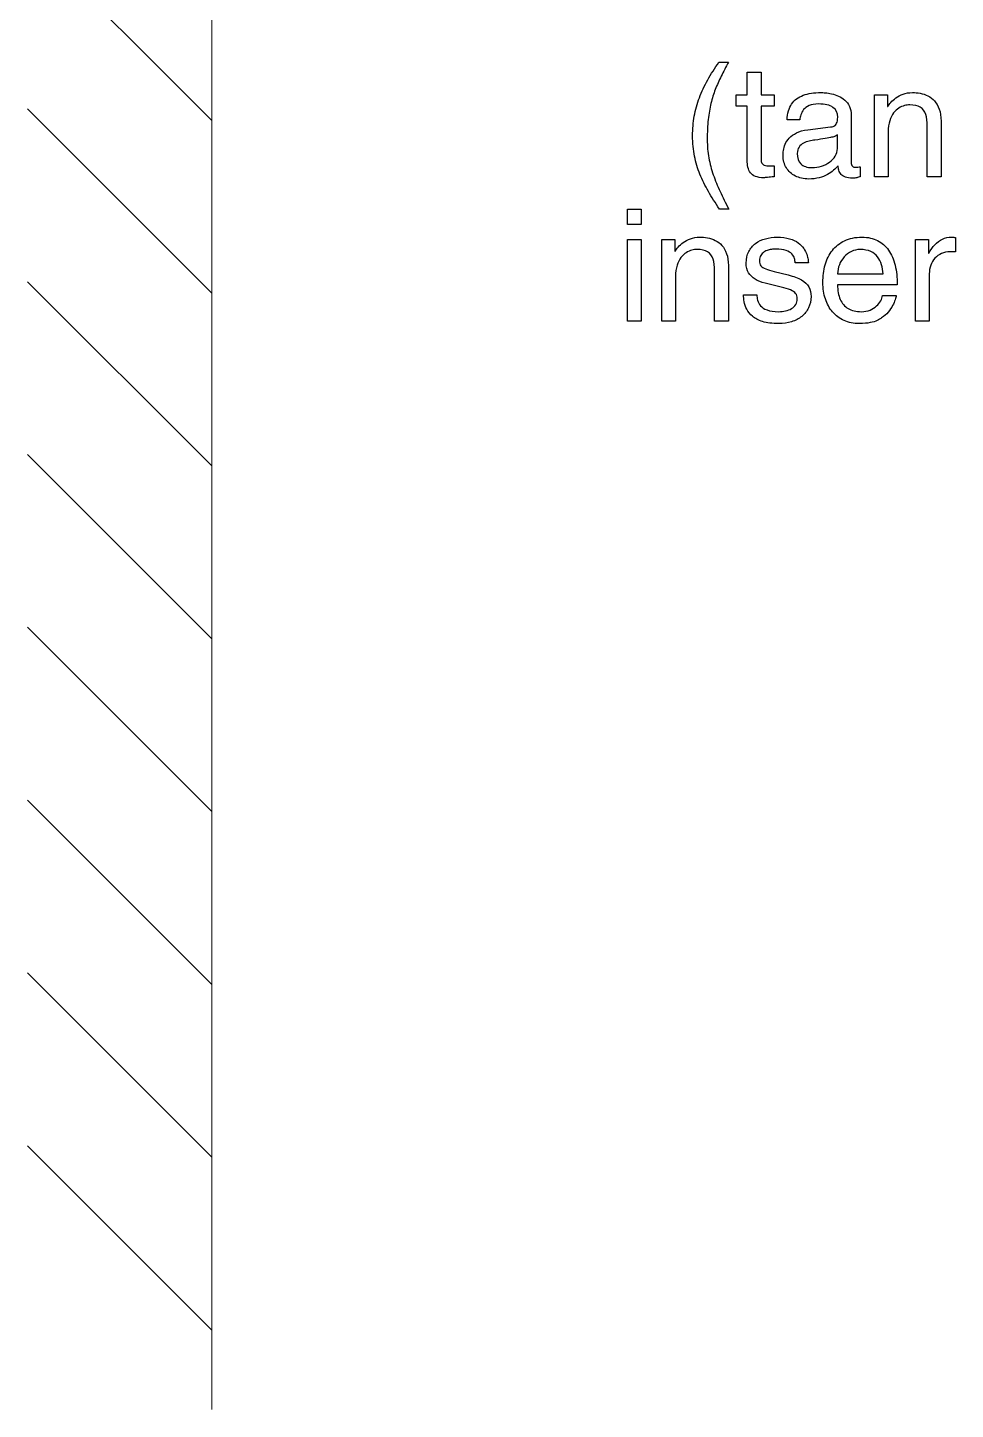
# Model space of a CAD drawing. Header units: inches. Extents: x -3.67 to 3.62, y -4.25 to 4.25.
# Drawn here: x -3.625 to -3.048, y 1.609 to 2.469 of the extents above; entities that cross this region are included whole.
import ezdxf

# ---------------------------------------------------------------- set-up
doc = ezdxf.new("R2010")
doc.units = ezdxf.units.IN
doc.header["$MEASUREMENT"] = 0
doc.layers.add('Dimensions', color=7, linetype='Continuous')
doc.layers.add('Layer 1', color=7, linetype='Continuous')

msp = doc.modelspace()

# ---------------------------------------------------------------- linework, layer by layer
at = {"layer": 'Dimensions', "color": 250}
for points, knots in [([(-3.19481, 2.44729), (-3.19744, 2.44356), (-3.19977, 2.43987), (-3.20181, 2.43621), (-3.20181, 2.43621), (-3.20384, 2.43256), (-3.20557, 2.42887), (-3.20696, 2.42516), (-3.20696, 2.42516), (-3.20836, 2.42143), (-3.20943, 2.41761), (-3.21016, 2.41369), (-3.21016, 2.41369), (-3.21087, 2.40976), (-3.21124, 2.40567), (-3.21124, 2.4014), (-3.21124, 2.4014), (-3.21123, 2.39688), (-3.21084, 2.39267), (-3.21004, 2.38876), (-3.21004, 2.38876), (-3.20927, 2.38484), (-3.20813, 2.3811), (-3.20667, 2.37752), (-3.20667, 2.37752), (-3.2052, 2.37394), (-3.20345, 2.37039), (-3.20141, 2.36686), (-3.20141, 2.36686), (-3.19935, 2.36332), (-3.19707, 2.35968), (-3.19452, 2.3559), (-3.19452, 2.3559), (-3.19452, 2.3559), (-3.18878, 2.3559), (-3.18878, 2.3559), (-3.18878, 2.3559), (-3.19074, 2.35969), (-3.19253, 2.36334), (-3.19415, 2.36682), (-3.19415, 2.36682), (-3.19577, 2.37032), (-3.19718, 2.37378), (-3.19836, 2.37719), (-3.19836, 2.37719), (-3.19954, 2.38061), (-3.20047, 2.38411), (-3.20112, 2.38771), (-3.20112, 2.38771), (-3.20176, 2.39129), (-3.20211, 2.39508), (-3.20211, 2.39907), (-3.20211, 2.39907), (-3.20211, 2.4037), (-3.20191, 2.40787), (-3.20152, 2.41155), (-3.20152, 2.41155), (-3.20113, 2.41524), (-3.20058, 2.41859), (-3.19983, 2.42164), (-3.19983, 2.42164), (-3.19909, 2.42469), (-3.19819, 2.42759), (-3.19711, 2.43033), (-3.19711, 2.43033), (-3.19603, 2.43305), (-3.19481, 2.4358), (-3.19344, 2.43854), (-3.19344, 2.43854), (-3.19206, 2.4413), (-3.19054, 2.44421), (-3.18888, 2.44729), (-3.18888, 2.44729), (-3.18888, 2.44729), (-3.19481, 2.44729), (-3.19481, 2.44729)], [0, 0, 0, 0, 0.052632, 0.052632, 0.052632, 0.052632, 0.105263, 0.105263, 0.105263, 0.105263, 0.157895, 0.157895, 0.157895, 0.157895, 0.210526, 0.210526, 0.210526, 0.210526, 0.263158, 0.263158, 0.263158, 0.263158, 0.315789, 0.315789, 0.315789, 0.315789, 0.368421, 0.368421, 0.368421, 0.368421, 0.421053, 0.421053, 0.421053, 0.421053, 0.473684, 0.473684, 0.473684, 0.473684, 0.526316, 0.526316, 0.526316, 0.526316, 0.578947, 0.578947, 0.578947, 0.578947, 0.631579, 0.631579, 0.631579, 0.631579, 0.684211, 0.684211, 0.684211, 0.684211, 0.736842, 0.736842, 0.736842, 0.736842, 0.789474, 0.789474, 0.789474, 0.789474, 0.842105, 0.842105, 0.842105, 0.842105, 0.894737, 0.894737, 0.894737, 0.894737, 0.947368, 0.947368, 0.947368, 0.947368, 1, 1, 1, 1]), ([(-3.1605, 2.41978), (-3.1605, 2.41978), (-3.1605, 2.42687), (-3.1605, 2.42687), (-3.1605, 2.42687), (-3.1605, 2.42687), (-3.16866, 2.42687), (-3.16866, 2.42687), (-3.16866, 2.42687), (-3.16866, 2.42687), (-3.16866, 2.44107), (-3.16866, 2.44107), (-3.16866, 2.44107), (-3.16866, 2.44107), (-3.17722, 2.44107), (-3.17722, 2.44107), (-3.17722, 2.44107), (-3.17722, 2.44107), (-3.17722, 2.42687), (-3.17722, 2.42687), (-3.17722, 2.42687), (-3.17722, 2.42687), (-3.18412, 2.42687), (-3.18412, 2.42687), (-3.18412, 2.42687), (-3.18412, 2.42687), (-3.18412, 2.41978), (-3.18412, 2.41978), (-3.18412, 2.41978), (-3.18412, 2.41978), (-3.17722, 2.41978), (-3.17722, 2.41978), (-3.17722, 2.41978), (-3.17722, 2.41978), (-3.17722, 2.38624), (-3.17722, 2.38624), (-3.17722, 2.38624), (-3.17723, 2.3847), (-3.17709, 2.38327), (-3.1768, 2.38196), (-3.1768, 2.38196), (-3.1765, 2.38063), (-3.17598, 2.37948), (-3.17524, 2.37849), (-3.17524, 2.37849), (-3.1745, 2.3775), (-3.17344, 2.37674), (-3.17209, 2.37619), (-3.17209, 2.37619), (-3.17074, 2.37564), (-3.16902, 2.37536), (-3.16691, 2.37535), (-3.16691, 2.37535), (-3.16646, 2.37536), (-3.16567, 2.37543), (-3.16455, 2.37557), (-3.16455, 2.37557), (-3.16341, 2.37572), (-3.16207, 2.37587), (-3.1605, 2.37603), (-3.1605, 2.37603), (-3.1605, 2.37603), (-3.1605, 2.38274), (-3.1605, 2.38274), (-3.1605, 2.38274), (-3.1605, 2.38274), (-3.16351, 2.38274), (-3.16351, 2.38274), (-3.16351, 2.38274), (-3.16396, 2.38272), (-3.16448, 2.38275), (-3.16505, 2.3828), (-3.16505, 2.3828), (-3.16563, 2.38285), (-3.1662, 2.383), (-3.16675, 2.38324), (-3.16675, 2.38324), (-3.16728, 2.38346), (-3.16774, 2.38387), (-3.16811, 2.38442), (-3.16811, 2.38442), (-3.16847, 2.38497), (-3.16865, 2.38573), (-3.16866, 2.38672), (-3.16866, 2.38672), (-3.16866, 2.38672), (-3.16866, 2.41978), (-3.16866, 2.41978), (-3.16866, 2.41978), (-3.16866, 2.41978), (-3.1605, 2.41978), (-3.1605, 2.41978)], [0, 0, 0, 0, 0.043478, 0.043478, 0.043478, 0.043478, 0.086957, 0.086957, 0.086957, 0.086957, 0.130435, 0.130435, 0.130435, 0.130435, 0.173913, 0.173913, 0.173913, 0.173913, 0.217391, 0.217391, 0.217391, 0.217391, 0.26087, 0.26087, 0.26087, 0.26087, 0.304348, 0.304348, 0.304348, 0.304348, 0.347826, 0.347826, 0.347826, 0.347826, 0.391304, 0.391304, 0.391304, 0.391304, 0.434783, 0.434783, 0.434783, 0.434783, 0.478261, 0.478261, 0.478261, 0.478261, 0.521739, 0.521739, 0.521739, 0.521739, 0.565217, 0.565217, 0.565217, 0.565217, 0.608696, 0.608696, 0.608696, 0.608696, 0.652174, 0.652174, 0.652174, 0.652174, 0.695652, 0.695652, 0.695652, 0.695652, 0.73913, 0.73913, 0.73913, 0.73913, 0.782609, 0.782609, 0.782609, 0.782609, 0.826087, 0.826087, 0.826087, 0.826087, 0.869565, 0.869565, 0.869565, 0.869565, 0.913043, 0.913043, 0.913043, 0.913043, 0.956522, 0.956522, 0.956522, 0.956522, 1, 1, 1, 1]), ([(-3.14455, 2.41142), (-3.14442, 2.41241), (-3.14419, 2.41347), (-3.14385, 2.41459), (-3.14385, 2.41459), (-3.14351, 2.41571), (-3.14294, 2.41678), (-3.14215, 2.41778), (-3.14215, 2.41778), (-3.14134, 2.41879), (-3.14021, 2.41961), (-3.13873, 2.42025), (-3.13873, 2.42025), (-3.13724, 2.42089), (-3.1353, 2.42122), (-3.13288, 2.42124), (-3.13288, 2.42124), (-3.12885, 2.42124), (-3.12585, 2.42052), (-3.12387, 2.41911), (-3.12387, 2.41911), (-3.1219, 2.4177), (-3.12091, 2.41566), (-3.12093, 2.41297), (-3.12093, 2.41297), (-3.12094, 2.4113), (-3.12117, 2.41006), (-3.12162, 2.40921), (-3.12162, 2.40921), (-3.12207, 2.40835), (-3.12264, 2.40779), (-3.12332, 2.40748), (-3.12332, 2.40748), (-3.124, 2.40715), (-3.1247, 2.40699), (-3.1254, 2.40694), (-3.1254, 2.40694), (-3.1254, 2.40694), (-3.1395, 2.40519), (-3.1395, 2.40519), (-3.1395, 2.40519), (-3.14231, 2.40482), (-3.14467, 2.40419), (-3.14656, 2.40328), (-3.14656, 2.40328), (-3.14844, 2.40236), (-3.14994, 2.40129), (-3.15106, 2.40006), (-3.15106, 2.40006), (-3.1522, 2.39883), (-3.15304, 2.39755), (-3.15359, 2.3962), (-3.15359, 2.3962), (-3.15416, 2.39487), (-3.15453, 2.39359), (-3.15471, 2.39238), (-3.15471, 2.39238), (-3.15489, 2.39116), (-3.15497, 2.39013), (-3.15495, 2.38925), (-3.15495, 2.38925), (-3.15492, 2.38631), (-3.15424, 2.38376), (-3.15289, 2.38155), (-3.15289, 2.38155), (-3.15155, 2.37937), (-3.14967, 2.37765), (-3.14729, 2.37643), (-3.14729, 2.37643), (-3.14491, 2.37522), (-3.14214, 2.37459), (-3.13901, 2.37457), (-3.13901, 2.37457), (-3.13653, 2.37459), (-3.13434, 2.37485), (-3.13241, 2.37536), (-3.13241, 2.37536), (-3.1305, 2.37587), (-3.1288, 2.37653), (-3.12734, 2.37735), (-3.12734, 2.37735), (-3.12589, 2.37818), (-3.1246, 2.37907), (-3.1235, 2.38003), (-3.1235, 2.38003), (-3.1224, 2.38098), (-3.12144, 2.38193), (-3.12063, 2.38283), (-3.12063, 2.38283), (-3.12057, 2.38185), (-3.12043, 2.38091), (-3.12017, 2.37998), (-3.12017, 2.37998), (-3.11991, 2.37906), (-3.11947, 2.37823), (-3.11885, 2.37748), (-3.11885, 2.37748), (-3.11822, 2.37674), (-3.11733, 2.37616), (-3.11616, 2.37572), (-3.11616, 2.37572), (-3.115, 2.37528), (-3.11347, 2.37507), (-3.11159, 2.37506), (-3.11159, 2.37506), (-3.11064, 2.37507), (-3.1098, 2.37519), (-3.10908, 2.37539), (-3.10908, 2.37539), (-3.10835, 2.37561), (-3.10764, 2.37581), (-3.10693, 2.37603), (-3.10693, 2.37603), (-3.10693, 2.37603), (-3.10693, 2.38225), (-3.10693, 2.38225), (-3.10693, 2.38225), (-3.10741, 2.38215), (-3.10791, 2.38206), (-3.1084, 2.38197), (-3.1084, 2.38197), (-3.1089, 2.38191), (-3.10934, 2.38186), (-3.10974, 2.38186), (-3.10974, 2.38186), (-3.11062, 2.38185), (-3.11132, 2.38209), (-3.1118, 2.38256), (-3.1118, 2.38256), (-3.11231, 2.38304), (-3.11255, 2.38381), (-3.11256, 2.38487), (-3.11256, 2.38487), (-3.11256, 2.38487), (-3.11256, 2.41414), (-3.11256, 2.41414), (-3.11256, 2.41414), (-3.11258, 2.41631), (-3.11295, 2.41816), (-3.11368, 2.41971), (-3.11368, 2.41971), (-3.1144, 2.42127), (-3.11535, 2.42256), (-3.11655, 2.42362), (-3.11655, 2.42362), (-3.11773, 2.42465), (-3.11905, 2.4255), (-3.12046, 2.42613), (-3.12046, 2.42613), (-3.12188, 2.42676), (-3.12331, 2.42723), (-3.12472, 2.42756), (-3.12472, 2.42756), (-3.12614, 2.42786), (-3.12744, 2.42807), (-3.12861, 2.42819), (-3.12861, 2.42819), (-3.12979, 2.4283), (-3.13073, 2.42835), (-3.13143, 2.42833), (-3.13143, 2.42833), (-3.13562, 2.42835), (-3.13927, 2.42778), (-3.14236, 2.42665), (-3.14236, 2.42665), (-3.14544, 2.42551), (-3.14785, 2.4237), (-3.14959, 2.4212), (-3.14959, 2.4212), (-3.15134, 2.41871), (-3.15228, 2.41545), (-3.15243, 2.41142), (-3.15243, 2.41142), (-3.15243, 2.41142), (-3.14455, 2.41142), (-3.14455, 2.41142)], [0, 0, 0, 0, 0.022727, 0.022727, 0.022727, 0.022727, 0.045455, 0.045455, 0.045455, 0.045455, 0.068182, 0.068182, 0.068182, 0.068182, 0.090909, 0.090909, 0.090909, 0.090909, 0.113636, 0.113636, 0.113636, 0.113636, 0.136364, 0.136364, 0.136364, 0.136364, 0.159091, 0.159091, 0.159091, 0.159091, 0.181818, 0.181818, 0.181818, 0.181818, 0.204545, 0.204545, 0.204545, 0.204545, 0.227273, 0.227273, 0.227273, 0.227273, 0.25, 0.25, 0.25, 0.25, 0.272727, 0.272727, 0.272727, 0.272727, 0.295455, 0.295455, 0.295455, 0.295455, 0.318182, 0.318182, 0.318182, 0.318182, 0.340909, 0.340909, 0.340909, 0.340909, 0.363636, 0.363636, 0.363636, 0.363636, 0.386364, 0.386364, 0.386364, 0.386364, 0.409091, 0.409091, 0.409091, 0.409091, 0.431818, 0.431818, 0.431818, 0.431818, 0.454545, 0.454545, 0.454545, 0.454545, 0.477273, 0.477273, 0.477273, 0.477273, 0.5, 0.5, 0.5, 0.5, 0.522727, 0.522727, 0.522727, 0.522727, 0.545455, 0.545455, 0.545455, 0.545455, 0.568182, 0.568182, 0.568182, 0.568182, 0.590909, 0.590909, 0.590909, 0.590909, 0.613636, 0.613636, 0.613636, 0.613636, 0.636364, 0.636364, 0.636364, 0.636364, 0.659091, 0.659091, 0.659091, 0.659091, 0.681818, 0.681818, 0.681818, 0.681818, 0.704545, 0.704545, 0.704545, 0.704545, 0.727273, 0.727273, 0.727273, 0.727273, 0.75, 0.75, 0.75, 0.75, 0.772727, 0.772727, 0.772727, 0.772727, 0.795455, 0.795455, 0.795455, 0.795455, 0.818182, 0.818182, 0.818182, 0.818182, 0.840909, 0.840909, 0.840909, 0.840909, 0.863636, 0.863636, 0.863636, 0.863636, 0.886364, 0.886364, 0.886364, 0.886364, 0.909091, 0.909091, 0.909091, 0.909091, 0.931818, 0.931818, 0.931818, 0.931818, 0.954545, 0.954545, 0.954545, 0.954545, 0.977273, 0.977273, 0.977273, 0.977273, 1, 1, 1, 1]), ([(-3.05666, 2.41064), (-3.05668, 2.41352), (-3.05704, 2.416), (-3.05775, 2.41804), (-3.05775, 2.41804), (-3.05848, 2.42008), (-3.05943, 2.42179), (-3.06065, 2.42313), (-3.06065, 2.42313), (-3.06188, 2.42446), (-3.06326, 2.42551), (-3.06478, 2.42628), (-3.06478, 2.42628), (-3.06632, 2.42704), (-3.06793, 2.42757), (-3.06957, 2.42788), (-3.06957, 2.42788), (-3.07123, 2.42819), (-3.07287, 2.42835), (-3.07445, 2.42833), (-3.07445, 2.42833), (-3.07664, 2.42831), (-3.07859, 2.42799), (-3.08029, 2.42736), (-3.08029, 2.42736), (-3.08199, 2.42674), (-3.08346, 2.42596), (-3.08473, 2.42503), (-3.08473, 2.42503), (-3.08597, 2.42409), (-3.08703, 2.42315), (-3.08787, 2.42217), (-3.08787, 2.42217), (-3.08871, 2.42122), (-3.08936, 2.42039), (-3.08981, 2.41968), (-3.08981, 2.41968), (-3.08981, 2.41968), (-3.09001, 2.41968), (-3.09001, 2.41968), (-3.09001, 2.41968), (-3.09001, 2.41968), (-3.09001, 2.42687), (-3.09001, 2.42687), (-3.09001, 2.42687), (-3.09001, 2.42687), (-3.09808, 2.42687), (-3.09808, 2.42687), (-3.09808, 2.42687), (-3.09808, 2.42687), (-3.09808, 2.37603), (-3.09808, 2.37603), (-3.09808, 2.37603), (-3.09808, 2.37603), (-3.08952, 2.37603), (-3.08952, 2.37603), (-3.08952, 2.37603), (-3.08952, 2.37603), (-3.08952, 2.40374), (-3.08952, 2.40374), (-3.08952, 2.40374), (-3.08951, 2.40649), (-3.0892, 2.40884), (-3.0886, 2.4108), (-3.0886, 2.4108), (-3.088, 2.41276), (-3.08719, 2.41438), (-3.0862, 2.41566), (-3.0862, 2.41566), (-3.08521, 2.41694), (-3.08411, 2.41794), (-3.08293, 2.41867), (-3.08293, 2.41867), (-3.08174, 2.41941), (-3.08055, 2.41992), (-3.07936, 2.42021), (-3.07936, 2.42021), (-3.07818, 2.42052), (-3.07709, 2.42067), (-3.07611, 2.42065), (-3.07611, 2.42065), (-3.07333, 2.42065), (-3.07117, 2.42017), (-3.06956, 2.41916), (-3.06956, 2.41916), (-3.06797, 2.41817), (-3.06684, 2.4167), (-3.06617, 2.41472), (-3.06617, 2.41472), (-3.06551, 2.41274), (-3.0652, 2.41028), (-3.06522, 2.40733), (-3.06522, 2.40733), (-3.06522, 2.40733), (-3.06522, 2.37603), (-3.06522, 2.37603), (-3.06522, 2.37603), (-3.06522, 2.37603), (-3.05666, 2.37603), (-3.05666, 2.37603), (-3.05666, 2.37603), (-3.05666, 2.37603), (-3.05666, 2.41064), (-3.05666, 2.41064)], [0, 0, 0, 0, 0.038462, 0.038462, 0.038462, 0.038462, 0.076923, 0.076923, 0.076923, 0.076923, 0.115385, 0.115385, 0.115385, 0.115385, 0.153846, 0.153846, 0.153846, 0.153846, 0.192308, 0.192308, 0.192308, 0.192308, 0.230769, 0.230769, 0.230769, 0.230769, 0.269231, 0.269231, 0.269231, 0.269231, 0.307692, 0.307692, 0.307692, 0.307692, 0.346154, 0.346154, 0.346154, 0.346154, 0.384615, 0.384615, 0.384615, 0.384615, 0.423077, 0.423077, 0.423077, 0.423077, 0.461538, 0.461538, 0.461538, 0.461538, 0.5, 0.5, 0.5, 0.5, 0.538462, 0.538462, 0.538462, 0.538462, 0.576923, 0.576923, 0.576923, 0.576923, 0.615385, 0.615385, 0.615385, 0.615385, 0.653846, 0.653846, 0.653846, 0.653846, 0.692308, 0.692308, 0.692308, 0.692308, 0.730769, 0.730769, 0.730769, 0.730769, 0.769231, 0.769231, 0.769231, 0.769231, 0.807692, 0.807692, 0.807692, 0.807692, 0.846154, 0.846154, 0.846154, 0.846154, 0.884615, 0.884615, 0.884615, 0.884615, 0.923077, 0.923077, 0.923077, 0.923077, 0.961538, 0.961538, 0.961538, 0.961538, 1, 1, 1, 1]), ([(-3.12112, 2.39363), (-3.12114, 2.39191), (-3.12159, 2.39033), (-3.12246, 2.38888), (-3.12246, 2.38888), (-3.12332, 2.38743), (-3.12451, 2.38617), (-3.126, 2.38509), (-3.126, 2.38509), (-3.12749, 2.38402), (-3.12917, 2.38317), (-3.13105, 2.38257), (-3.13105, 2.38257), (-3.13292, 2.38197), (-3.13486, 2.38168), (-3.13687, 2.38167), (-3.13687, 2.38167), (-3.14006, 2.38168), (-3.14241, 2.38248), (-3.1439, 2.38402), (-3.1439, 2.38402), (-3.14539, 2.38556), (-3.14612, 2.38773), (-3.14611, 2.39051), (-3.14611, 2.39051), (-3.14609, 2.3921), (-3.14572, 2.39341), (-3.14499, 2.39443), (-3.14499, 2.39443), (-3.14428, 2.39546), (-3.14335, 2.39625), (-3.14223, 2.39683), (-3.14223, 2.39683), (-3.1411, 2.39742), (-3.13992, 2.39785), (-3.13869, 2.39815), (-3.13869, 2.39815), (-3.13744, 2.39844), (-3.13629, 2.39865), (-3.13522, 2.39878), (-3.13522, 2.39878), (-3.13259, 2.39912), (-3.13042, 2.39943), (-3.12874, 2.3997), (-3.12874, 2.3997), (-3.12704, 2.39998), (-3.1257, 2.40025), (-3.1247, 2.4005), (-3.1247, 2.4005), (-3.12371, 2.40074), (-3.12293, 2.40098), (-3.1224, 2.40122), (-3.1224, 2.40122), (-3.12187, 2.40147), (-3.12144, 2.40172), (-3.12112, 2.40198), (-3.12112, 2.40198), (-3.12112, 2.40198), (-3.12112, 2.39363), (-3.12112, 2.39363)], [0, 0, 0, 0, 0.066667, 0.066667, 0.066667, 0.066667, 0.133333, 0.133333, 0.133333, 0.133333, 0.2, 0.2, 0.2, 0.2, 0.266667, 0.266667, 0.266667, 0.266667, 0.333333, 0.333333, 0.333333, 0.333333, 0.4, 0.4, 0.4, 0.4, 0.466667, 0.466667, 0.466667, 0.466667, 0.533333, 0.533333, 0.533333, 0.533333, 0.6, 0.6, 0.6, 0.6, 0.666667, 0.666667, 0.666667, 0.666667, 0.733333, 0.733333, 0.733333, 0.733333, 0.8, 0.8, 0.8, 0.8, 0.866667, 0.866667, 0.866667, 0.866667, 0.933333, 0.933333, 0.933333, 0.933333, 1, 1, 1, 1]), ([(-3.24323, 2.3462), (-3.24323, 2.3462), (-3.24323, 2.35592), (-3.24323, 2.35592), (-3.24323, 2.35592), (-3.24323, 2.35592), (-3.25179, 2.35592), (-3.25179, 2.35592), (-3.25179, 2.35592), (-3.25179, 2.35592), (-3.25179, 2.3462), (-3.25179, 2.3462), (-3.25179, 2.3462), (-3.25179, 2.3462), (-3.24323, 2.3462), (-3.24323, 2.3462)], [0, 0, 0, 0, 0.25, 0.25, 0.25, 0.25, 0.5, 0.5, 0.5, 0.5, 0.75, 0.75, 0.75, 0.75, 1, 1, 1, 1]), ([(-3.18898, 2.32073), (-3.189, 2.32361), (-3.18935, 2.32609), (-3.19007, 2.32813), (-3.19007, 2.32813), (-3.1908, 2.33017), (-3.19175, 2.33188), (-3.19297, 2.33322), (-3.19297, 2.33322), (-3.1942, 2.33455), (-3.19557, 2.3356), (-3.1971, 2.33637), (-3.1971, 2.33637), (-3.19864, 2.33713), (-3.20024, 2.33766), (-3.20189, 2.33797), (-3.20189, 2.33797), (-3.20355, 2.33828), (-3.20519, 2.33844), (-3.20677, 2.33842), (-3.20677, 2.33842), (-3.20896, 2.33841), (-3.21091, 2.33808), (-3.21261, 2.33745), (-3.21261, 2.33745), (-3.21431, 2.33683), (-3.21578, 2.33606), (-3.21705, 2.33512), (-3.21705, 2.33512), (-3.21829, 2.33418), (-3.21935, 2.33324), (-3.22019, 2.33226), (-3.22019, 2.33226), (-3.22103, 2.33131), (-3.22168, 2.33048), (-3.22213, 2.32977), (-3.22213, 2.32977), (-3.22213, 2.32977), (-3.22233, 2.32977), (-3.22233, 2.32977), (-3.22233, 2.32977), (-3.22233, 2.32977), (-3.22233, 2.33696), (-3.22233, 2.33696), (-3.22233, 2.33696), (-3.22233, 2.33696), (-3.2304, 2.33696), (-3.2304, 2.33696), (-3.2304, 2.33696), (-3.2304, 2.33696), (-3.2304, 2.28612), (-3.2304, 2.28612), (-3.2304, 2.28612), (-3.2304, 2.28612), (-3.22184, 2.28612), (-3.22184, 2.28612), (-3.22184, 2.28612), (-3.22184, 2.28612), (-3.22184, 2.31383), (-3.22184, 2.31383), (-3.22184, 2.31383), (-3.22183, 2.31658), (-3.22152, 2.31893), (-3.22092, 2.32089), (-3.22092, 2.32089), (-3.22032, 2.32285), (-3.21951, 2.32447), (-3.21852, 2.32575), (-3.21852, 2.32575), (-3.21753, 2.32703), (-3.21643, 2.32804), (-3.21525, 2.32876), (-3.21525, 2.32876), (-3.21406, 2.3295), (-3.21287, 2.33001), (-3.21168, 2.3303), (-3.21168, 2.3303), (-3.2105, 2.33061), (-3.20941, 2.33076), (-3.20843, 2.33074), (-3.20843, 2.33074), (-3.20565, 2.33074), (-3.20348, 2.33026), (-3.20188, 2.32925), (-3.20188, 2.32925), (-3.20029, 2.32826), (-3.19916, 2.32679), (-3.19849, 2.32481), (-3.19849, 2.32481), (-3.19783, 2.32283), (-3.19752, 2.32037), (-3.19754, 2.31742), (-3.19754, 2.31742), (-3.19754, 2.31742), (-3.19754, 2.28612), (-3.19754, 2.28612), (-3.19754, 2.28612), (-3.19754, 2.28612), (-3.18898, 2.28612), (-3.18898, 2.28612), (-3.18898, 2.28612), (-3.18898, 2.28612), (-3.18898, 2.32073), (-3.18898, 2.32073)], [0, 0, 0, 0, 0.038462, 0.038462, 0.038462, 0.038462, 0.076923, 0.076923, 0.076923, 0.076923, 0.115385, 0.115385, 0.115385, 0.115385, 0.153846, 0.153846, 0.153846, 0.153846, 0.192308, 0.192308, 0.192308, 0.192308, 0.230769, 0.230769, 0.230769, 0.230769, 0.269231, 0.269231, 0.269231, 0.269231, 0.307692, 0.307692, 0.307692, 0.307692, 0.346154, 0.346154, 0.346154, 0.346154, 0.384615, 0.384615, 0.384615, 0.384615, 0.423077, 0.423077, 0.423077, 0.423077, 0.461538, 0.461538, 0.461538, 0.461538, 0.5, 0.5, 0.5, 0.5, 0.538462, 0.538462, 0.538462, 0.538462, 0.576923, 0.576923, 0.576923, 0.576923, 0.615385, 0.615385, 0.615385, 0.615385, 0.653846, 0.653846, 0.653846, 0.653846, 0.692308, 0.692308, 0.692308, 0.692308, 0.730769, 0.730769, 0.730769, 0.730769, 0.769231, 0.769231, 0.769231, 0.769231, 0.807692, 0.807692, 0.807692, 0.807692, 0.846154, 0.846154, 0.846154, 0.846154, 0.884615, 0.884615, 0.884615, 0.884615, 0.923077, 0.923077, 0.923077, 0.923077, 0.961538, 0.961538, 0.961538, 0.961538, 1, 1, 1, 1]), ([(-3.1392, 2.32248), (-3.13919, 2.32292), (-3.13925, 2.32361), (-3.13938, 2.32454), (-3.13938, 2.32454), (-3.13951, 2.32548), (-3.13979, 2.32653), (-3.14021, 2.32774), (-3.14021, 2.32774), (-3.14063, 2.32894), (-3.14126, 2.33016), (-3.1421, 2.33141), (-3.1421, 2.33141), (-3.14296, 2.33264), (-3.1441, 2.33379), (-3.14552, 2.33486), (-3.14552, 2.33486), (-3.14695, 2.33591), (-3.14875, 2.33677), (-3.15089, 2.33742), (-3.15089, 2.33742), (-3.15304, 2.33807), (-3.15563, 2.33841), (-3.15865, 2.33842), (-3.15865, 2.33842), (-3.16118, 2.33842), (-3.16359, 2.3381), (-3.16587, 2.33747), (-3.16587, 2.33747), (-3.16818, 2.33682), (-3.17022, 2.33583), (-3.17203, 2.3345), (-3.17203, 2.3345), (-3.17383, 2.33317), (-3.17526, 2.33149), (-3.1763, 2.32944), (-3.1763, 2.32944), (-3.17735, 2.32741), (-3.17788, 2.32497), (-3.1779, 2.32219), (-3.1779, 2.32219), (-3.17788, 2.31987), (-3.17739, 2.31789), (-3.17642, 2.31627), (-3.17642, 2.31627), (-3.17545, 2.31464), (-3.17409, 2.31331), (-3.17234, 2.31227), (-3.17234, 2.31227), (-3.17057, 2.31122), (-3.16852, 2.31041), (-3.16613, 2.30984), (-3.16613, 2.30984), (-3.16613, 2.30984), (-3.15622, 2.30741), (-3.15622, 2.30741), (-3.15622, 2.30741), (-3.1538, 2.30681), (-3.15184, 2.30621), (-3.15035, 2.30561), (-3.15035, 2.30561), (-3.14886, 2.305), (-3.14778, 2.30427), (-3.14711, 2.30341), (-3.14711, 2.30341), (-3.14643, 2.30256), (-3.14609, 2.30146), (-3.14611, 2.30012), (-3.14611, 2.30012), (-3.14612, 2.29871), (-3.14643, 2.29749), (-3.14706, 2.29647), (-3.14706, 2.29647), (-3.14769, 2.29545), (-3.14856, 2.29463), (-3.14964, 2.29396), (-3.14964, 2.29396), (-3.15072, 2.29331), (-3.15197, 2.29283), (-3.15337, 2.29252), (-3.15337, 2.29252), (-3.15476, 2.29219), (-3.15623, 2.29205), (-3.15777, 2.29205), (-3.15777, 2.29205), (-3.16076, 2.29206), (-3.16315, 2.29242), (-3.16493, 2.29312), (-3.16493, 2.29312), (-3.16672, 2.2938), (-3.16805, 2.29467), (-3.16894, 2.29576), (-3.16894, 2.29576), (-3.16983, 2.29683), (-3.17043, 2.29796), (-3.17075, 2.29915), (-3.17075, 2.29915), (-3.17106, 2.30033), (-3.17124, 2.30143), (-3.17129, 2.30245), (-3.17129, 2.30245), (-3.17129, 2.30245), (-3.17955, 2.30245), (-3.17955, 2.30245), (-3.17955, 2.30245), (-3.17952, 2.3012), (-3.17935, 2.29981), (-3.1791, 2.29826), (-3.1791, 2.29826), (-3.17882, 2.2967), (-3.1783, 2.29513), (-3.17752, 2.29354), (-3.17752, 2.29354), (-3.17673, 2.29195), (-3.17556, 2.29049), (-3.17398, 2.28917), (-3.17398, 2.28917), (-3.17241, 2.28782), (-3.1703, 2.28673), (-3.16766, 2.28593), (-3.16766, 2.28593), (-3.165, 2.2851), (-3.16168, 2.28468), (-3.15768, 2.28466), (-3.15768, 2.28466), (-3.15479, 2.28466), (-3.15213, 2.28505), (-3.14969, 2.28581), (-3.14969, 2.28581), (-3.14726, 2.28657), (-3.14512, 2.28767), (-3.1433, 2.28913), (-3.1433, 2.28913), (-3.1415, 2.29059), (-3.14009, 2.29234), (-3.13907, 2.29441), (-3.13907, 2.29441), (-3.13807, 2.29649), (-3.13757, 2.29885), (-3.13755, 2.30148), (-3.13755, 2.30148), (-3.13754, 2.30376), (-3.13799, 2.30576), (-3.1389, 2.30744), (-3.1389, 2.30744), (-3.13982, 2.30913), (-3.14133, 2.31057), (-3.14343, 2.31178), (-3.14343, 2.31178), (-3.14552, 2.313), (-3.14833, 2.31404), (-3.15184, 2.31489), (-3.15184, 2.31489), (-3.15184, 2.31489), (-3.1604, 2.31704), (-3.1604, 2.31704), (-3.1604, 2.31704), (-3.16259, 2.31757), (-3.16437, 2.31809), (-3.16573, 2.31861), (-3.16573, 2.31861), (-3.16709, 2.31913), (-3.16808, 2.31979), (-3.16871, 2.32058), (-3.16871, 2.32058), (-3.16934, 2.32139), (-3.16965, 2.32248), (-3.16963, 2.32384), (-3.16963, 2.32384), (-3.16962, 2.3251), (-3.16936, 2.32616), (-3.16884, 2.32702), (-3.16884, 2.32702), (-3.16832, 2.32787), (-3.16766, 2.32857), (-3.16683, 2.32911), (-3.16683, 2.32911), (-3.166, 2.32964), (-3.16515, 2.33005), (-3.16422, 2.33032), (-3.16422, 2.33032), (-3.1633, 2.3306), (-3.16241, 2.33079), (-3.16158, 2.33089), (-3.16158, 2.33089), (-3.16076, 2.331), (-3.16006, 2.33105), (-3.15952, 2.33104), (-3.15952, 2.33104), (-3.15685, 2.33102), (-3.15471, 2.33072), (-3.15311, 2.33014), (-3.15311, 2.33014), (-3.15148, 2.32957), (-3.15029, 2.32885), (-3.14948, 2.32796), (-3.14948, 2.32796), (-3.14868, 2.32708), (-3.14815, 2.32614), (-3.14787, 2.32517), (-3.14787, 2.32517), (-3.1476, 2.3242), (-3.14747, 2.3233), (-3.14747, 2.32248), (-3.14747, 2.32248), (-3.14747, 2.32248), (-3.1392, 2.32248), (-3.1392, 2.32248)], [0, 0, 0, 0, 0.019231, 0.019231, 0.019231, 0.019231, 0.038462, 0.038462, 0.038462, 0.038462, 0.057692, 0.057692, 0.057692, 0.057692, 0.076923, 0.076923, 0.076923, 0.076923, 0.096154, 0.096154, 0.096154, 0.096154, 0.115385, 0.115385, 0.115385, 0.115385, 0.134615, 0.134615, 0.134615, 0.134615, 0.153846, 0.153846, 0.153846, 0.153846, 0.173077, 0.173077, 0.173077, 0.173077, 0.192308, 0.192308, 0.192308, 0.192308, 0.211538, 0.211538, 0.211538, 0.211538, 0.230769, 0.230769, 0.230769, 0.230769, 0.25, 0.25, 0.25, 0.25, 0.269231, 0.269231, 0.269231, 0.269231, 0.288462, 0.288462, 0.288462, 0.288462, 0.307692, 0.307692, 0.307692, 0.307692, 0.326923, 0.326923, 0.326923, 0.326923, 0.346154, 0.346154, 0.346154, 0.346154, 0.365385, 0.365385, 0.365385, 0.365385, 0.384615, 0.384615, 0.384615, 0.384615, 0.403846, 0.403846, 0.403846, 0.403846, 0.423077, 0.423077, 0.423077, 0.423077, 0.442308, 0.442308, 0.442308, 0.442308, 0.461538, 0.461538, 0.461538, 0.461538, 0.480769, 0.480769, 0.480769, 0.480769, 0.5, 0.5, 0.5, 0.5, 0.519231, 0.519231, 0.519231, 0.519231, 0.538462, 0.538462, 0.538462, 0.538462, 0.557692, 0.557692, 0.557692, 0.557692, 0.576923, 0.576923, 0.576923, 0.576923, 0.596154, 0.596154, 0.596154, 0.596154, 0.615385, 0.615385, 0.615385, 0.615385, 0.634615, 0.634615, 0.634615, 0.634615, 0.653846, 0.653846, 0.653846, 0.653846, 0.673077, 0.673077, 0.673077, 0.673077, 0.692308, 0.692308, 0.692308, 0.692308, 0.711538, 0.711538, 0.711538, 0.711538, 0.730769, 0.730769, 0.730769, 0.730769, 0.75, 0.75, 0.75, 0.75, 0.769231, 0.769231, 0.769231, 0.769231, 0.788462, 0.788462, 0.788462, 0.788462, 0.807692, 0.807692, 0.807692, 0.807692, 0.826923, 0.826923, 0.826923, 0.826923, 0.846154, 0.846154, 0.846154, 0.846154, 0.865385, 0.865385, 0.865385, 0.865385, 0.884615, 0.884615, 0.884615, 0.884615, 0.903846, 0.903846, 0.903846, 0.903846, 0.923077, 0.923077, 0.923077, 0.923077, 0.942308, 0.942308, 0.942308, 0.942308, 0.961538, 0.961538, 0.961538, 0.961538, 0.980769, 0.980769, 0.980769, 0.980769, 1, 1, 1, 1]), ([(-3.09312, 2.30206), (-3.0932, 2.30109), (-3.09354, 2.30004), (-3.09416, 2.2989), (-3.09416, 2.2989), (-3.09478, 2.29775), (-3.09565, 2.29667), (-3.09677, 2.29563), (-3.09677, 2.29563), (-3.09789, 2.29459), (-3.09925, 2.29375), (-3.10083, 2.29309), (-3.10083, 2.29309), (-3.10242, 2.29242), (-3.10422, 2.29206), (-3.10625, 2.29205), (-3.10625, 2.29205), (-3.10952, 2.29206), (-3.11226, 2.29271), (-3.11444, 2.29402), (-3.11444, 2.29402), (-3.11663, 2.29534), (-3.11827, 2.29723), (-3.11937, 2.29973), (-3.11937, 2.29973), (-3.12047, 2.30221), (-3.12102, 2.30522), (-3.12102, 2.30877), (-3.12102, 2.30877), (-3.12102, 2.30877), (-3.08389, 2.30877), (-3.08389, 2.30877), (-3.08389, 2.30877), (-3.08389, 2.31328), (-3.08434, 2.31736), (-3.08523, 2.32099), (-3.08523, 2.32099), (-3.08614, 2.32463), (-3.0875, 2.32774), (-3.08931, 2.33034), (-3.08931, 2.33034), (-3.09113, 2.33294), (-3.09341, 2.33494), (-3.09615, 2.33631), (-3.09615, 2.33631), (-3.09889, 2.33771), (-3.10208, 2.33841), (-3.10576, 2.33842), (-3.10576, 2.33842), (-3.10996, 2.33841), (-3.1136, 2.33766), (-3.11667, 2.33622), (-3.11667, 2.33622), (-3.11974, 2.33478), (-3.12227, 2.33277), (-3.12426, 2.33019), (-3.12426, 2.33019), (-3.12626, 2.32761), (-3.12775, 2.32462), (-3.12872, 2.3212), (-3.12872, 2.3212), (-3.12968, 2.31778), (-3.13016, 2.3141), (-3.13016, 2.31013), (-3.13016, 2.31013), (-3.13016, 2.30644), (-3.12965, 2.30305), (-3.12862, 2.29996), (-3.12862, 2.29996), (-3.12759, 2.29686), (-3.12611, 2.29417), (-3.12415, 2.29189), (-3.12415, 2.29189), (-3.12219, 2.2896), (-3.11981, 2.28783), (-3.11699, 2.28657), (-3.11699, 2.28657), (-3.11419, 2.28532), (-3.11099, 2.28468), (-3.10741, 2.28466), (-3.10741, 2.28466), (-3.10471, 2.28468), (-3.10249, 2.28487), (-3.10072, 2.28523), (-3.10072, 2.28523), (-3.09895, 2.28558), (-3.09753, 2.28602), (-3.09641, 2.28656), (-3.09641, 2.28656), (-3.09529, 2.28709), (-3.09435, 2.28763), (-3.09361, 2.28816), (-3.09361, 2.28816), (-3.092, 2.28924), (-3.09064, 2.29046), (-3.08952, 2.29179), (-3.08952, 2.29179), (-3.08841, 2.29313), (-3.0875, 2.29446), (-3.08679, 2.29581), (-3.08679, 2.29581), (-3.08609, 2.29714), (-3.08556, 2.29837), (-3.0852, 2.29947), (-3.0852, 2.29947), (-3.08484, 2.30057), (-3.08463, 2.30143), (-3.08457, 2.30206), (-3.08457, 2.30206), (-3.08457, 2.30206), (-3.09312, 2.30206), (-3.09312, 2.30206)], [0, 0, 0, 0, 0.035714, 0.035714, 0.035714, 0.035714, 0.071429, 0.071429, 0.071429, 0.071429, 0.107143, 0.107143, 0.107143, 0.107143, 0.142857, 0.142857, 0.142857, 0.142857, 0.178571, 0.178571, 0.178571, 0.178571, 0.214286, 0.214286, 0.214286, 0.214286, 0.25, 0.25, 0.25, 0.25, 0.285714, 0.285714, 0.285714, 0.285714, 0.321429, 0.321429, 0.321429, 0.321429, 0.357143, 0.357143, 0.357143, 0.357143, 0.392857, 0.392857, 0.392857, 0.392857, 0.428571, 0.428571, 0.428571, 0.428571, 0.464286, 0.464286, 0.464286, 0.464286, 0.5, 0.5, 0.5, 0.5, 0.535714, 0.535714, 0.535714, 0.535714, 0.571429, 0.571429, 0.571429, 0.571429, 0.607143, 0.607143, 0.607143, 0.607143, 0.642857, 0.642857, 0.642857, 0.642857, 0.678571, 0.678571, 0.678571, 0.678571, 0.714286, 0.714286, 0.714286, 0.714286, 0.75, 0.75, 0.75, 0.75, 0.785714, 0.785714, 0.785714, 0.785714, 0.821429, 0.821429, 0.821429, 0.821429, 0.857143, 0.857143, 0.857143, 0.857143, 0.892857, 0.892857, 0.892857, 0.892857, 0.928571, 0.928571, 0.928571, 0.928571, 0.964286, 0.964286, 0.964286, 0.964286, 1, 1, 1, 1]), ([(-3.06395, 2.31567), (-3.06395, 2.31754), (-3.06365, 2.31929), (-3.06305, 2.32092), (-3.06305, 2.32092), (-3.06243, 2.32256), (-3.06157, 2.324), (-3.06044, 2.32525), (-3.06044, 2.32525), (-3.05929, 2.3265), (-3.05793, 2.32748), (-3.05632, 2.3282), (-3.05632, 2.3282), (-3.05472, 2.32891), (-3.05292, 2.32927), (-3.05093, 2.32928), (-3.05093, 2.32928), (-3.05093, 2.32928), (-3.04772, 2.32928), (-3.04772, 2.32928), (-3.04772, 2.32928), (-3.04772, 2.32928), (-3.04772, 2.33813), (-3.04772, 2.33813), (-3.04772, 2.33813), (-3.04804, 2.33823), (-3.04837, 2.33831), (-3.04869, 2.33836), (-3.04869, 2.33836), (-3.04902, 2.33841), (-3.04944, 2.33842), (-3.04996, 2.33842), (-3.04996, 2.33842), (-3.05209, 2.33841), (-3.05402, 2.33798), (-3.05576, 2.33717), (-3.05576, 2.33717), (-3.05749, 2.33635), (-3.05906, 2.3352), (-3.06046, 2.33371), (-3.06046, 2.33371), (-3.06185, 2.33223), (-3.06311, 2.3305), (-3.06425, 2.32851), (-3.06425, 2.32851), (-3.06425, 2.32851), (-3.06444, 2.32851), (-3.06444, 2.32851), (-3.06444, 2.32851), (-3.06444, 2.32851), (-3.06444, 2.33696), (-3.06444, 2.33696), (-3.06444, 2.33696), (-3.06444, 2.33696), (-3.07251, 2.33696), (-3.07251, 2.33696), (-3.07251, 2.33696), (-3.07251, 2.33696), (-3.07251, 2.28612), (-3.07251, 2.28612), (-3.07251, 2.28612), (-3.07251, 2.28612), (-3.06395, 2.28612), (-3.06395, 2.28612), (-3.06395, 2.28612), (-3.06395, 2.28612), (-3.06395, 2.31567), (-3.06395, 2.31567)], [0, 0, 0, 0, 0.058824, 0.058824, 0.058824, 0.058824, 0.117647, 0.117647, 0.117647, 0.117647, 0.176471, 0.176471, 0.176471, 0.176471, 0.235294, 0.235294, 0.235294, 0.235294, 0.294118, 0.294118, 0.294118, 0.294118, 0.352941, 0.352941, 0.352941, 0.352941, 0.411765, 0.411765, 0.411765, 0.411765, 0.470588, 0.470588, 0.470588, 0.470588, 0.529412, 0.529412, 0.529412, 0.529412, 0.588235, 0.588235, 0.588235, 0.588235, 0.647059, 0.647059, 0.647059, 0.647059, 0.705882, 0.705882, 0.705882, 0.705882, 0.764706, 0.764706, 0.764706, 0.764706, 0.823529, 0.823529, 0.823529, 0.823529, 0.882353, 0.882353, 0.882353, 0.882353, 0.941176, 0.941176, 0.941176, 0.941176, 1, 1, 1, 1]), ([(-3.24323, 2.33696), (-3.24323, 2.33696), (-3.25179, 2.33696), (-3.25179, 2.33696), (-3.25179, 2.33696), (-3.25179, 2.33696), (-3.25179, 2.28612), (-3.25179, 2.28612), (-3.25179, 2.28612), (-3.25179, 2.28612), (-3.24323, 2.28612), (-3.24323, 2.28612), (-3.24323, 2.28612), (-3.24323, 2.28612), (-3.24323, 2.33696), (-3.24323, 2.33696)], [0, 0, 0, 0, 0.25, 0.25, 0.25, 0.25, 0.5, 0.5, 0.5, 0.5, 0.75, 0.75, 0.75, 0.75, 1, 1, 1, 1]), ([(-3.12102, 2.31557), (-3.12101, 2.31757), (-3.12065, 2.31946), (-3.11992, 2.32126), (-3.11992, 2.32126), (-3.11921, 2.32308), (-3.1182, 2.3247), (-3.11693, 2.32611), (-3.11693, 2.32611), (-3.11565, 2.32754), (-3.11415, 2.32865), (-3.11245, 2.32948), (-3.11245, 2.32948), (-3.11075, 2.3303), (-3.1089, 2.33072), (-3.10693, 2.33074), (-3.10693, 2.33074), (-3.10433, 2.33072), (-3.10216, 2.3303), (-3.10038, 2.32948), (-3.10038, 2.32948), (-3.09861, 2.32865), (-3.09719, 2.32754), (-3.0961, 2.32611), (-3.0961, 2.32611), (-3.09503, 2.3247), (-3.09422, 2.32308), (-3.09369, 2.32126), (-3.09369, 2.32126), (-3.09315, 2.31946), (-3.09285, 2.31757), (-3.09273, 2.31557), (-3.09273, 2.31557), (-3.09273, 2.31557), (-3.12102, 2.31557), (-3.12102, 2.31557)], [0, 0, 0, 0, 0.111111, 0.111111, 0.111111, 0.111111, 0.222222, 0.222222, 0.222222, 0.222222, 0.333333, 0.333333, 0.333333, 0.333333, 0.444444, 0.444444, 0.444444, 0.444444, 0.555556, 0.555556, 0.555556, 0.555556, 0.666667, 0.666667, 0.666667, 0.666667, 0.777778, 0.777778, 0.777778, 0.777778, 0.888889, 0.888889, 0.888889, 0.888889, 1, 1, 1, 1])]:
    msp.add_open_spline(points, degree=3, knots=knots, dxfattribs=at)
at = {"layer": 'Layer 1', "color": 250, "lineweight": 15}
for points in [[(-3.51037, 1.60937), (-3.51037, 1.60937), (-3.51037, 3.52366), (-3.51037, 3.52366)], [(-3.625, 2.52567), (-3.625, 2.52567), (-3.51037, 2.41104), (-3.51037, 2.41104)], [(-3.625, 2.4182), (-3.625, 2.4182), (-3.51037, 2.30356), (-3.51037, 2.30356)], [(-3.625, 2.31072), (-3.625, 2.31072), (-3.51037, 2.19609), (-3.51037, 2.19609)], [(-3.625, 2.20324), (-3.625, 2.20324), (-3.51037, 2.08861), (-3.51037, 2.08861)], [(-3.625, 2.09577), (-3.625, 2.09577), (-3.51037, 1.98113), (-3.51037, 1.98113)], [(-3.625, 1.98829), (-3.625, 1.98829), (-3.51037, 1.87366), (-3.51037, 1.87366)], [(-3.625, 1.88081), (-3.625, 1.88081), (-3.51037, 1.76618), (-3.51037, 1.76618)], [(-3.625, 1.77334), (-3.625, 1.77334), (-3.51037, 1.6587), (-3.51037, 1.6587)]]:
    msp.add_open_spline(points, degree=3, dxfattribs=at)

doc.saveas('drawing.dxf')
